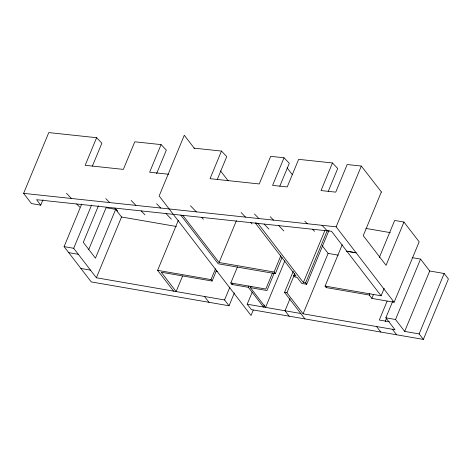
<?xml version="1.0" encoding="UTF-8"?>
<svg xmlns="http://www.w3.org/2000/svg" width="472" height="472" viewBox="0 0 472 472"><rect width="100%" height="100%" fill="white"/><g stroke="black" fill="none" stroke-linecap="round" stroke-linejoin="round"><path stroke-width="0.71" d="M42.976 199.756L40.739 205.161L31.441 203.55L23.6 193.355L48.775 132.585L96.601 137.706L101.869 143.217L92.388 166.103M96.601 137.706L85.166 165.306L123.351 169.395L134.785 141.795L161.07 144.609L166.345 150.12L156.586 173.684M234.348 292.953L229.038 305.773L91.226 281.914L64.092 246.62L81.715 204.075M229.038 305.773L224.566 299.956L96.365 277.76L73.697 248.284L91.597 205.066M98.459 205.745L83.296 242.348L95.462 258.172L115.675 209.367L106.07 207.704L88.659 249.729M96.365 277.76L121.534 216.99L115.675 209.367M161.07 144.609L149.642 172.209L168.634 174.245M173.584 291.13L157.613 270.35L178.31 220.383M193.898 148.125L221.474 151.075L210.046 178.681L259.246 183.95L270.68 156.35L284.026 157.778L289.301 163.288L279.813 186.18M217.267 179.484L226.749 156.592L221.474 151.075M182.558 276.037L176.127 291.572L161.259 272.232L212.117 281.035L216.589 270.232M212.117 281.035L211.008 279.595L215.486 268.792M282.055 257.464L275.341 273.671L274.084 272.031L219.085 262.509L236.425 220.642M264.391 305.018L263.547 307.048L248.378 287.318L231.947 284.468L230.802 282.976L237.51 266.774M224.566 299.956L229.876 287.141M284.026 157.778L272.592 185.378L287.224 186.947L298.658 159.341L332.459 162.964L337.734 168.48L328.252 191.367M231.947 284.468L232.507 283.117M248.378 287.318L248.939 285.967M284.876 260.804L265.571 307.396L250.408 287.666L250.962 286.315M412.257 257.653L420.552 259.093L429.703 270.993L444.17 273.495L448.4 278.999L423.372 339.415L251.369 309.638L247.198 304.216L252.237 292.062M253.269 310.086L251.033 315.485L159.147 195.963L184.292 135.252L194.6 148.662M272.545 272.84L265.83 289.041L230.802 282.976M274.084 272.031L280.799 255.824M274.256 272.981L266.981 290.534L250.408 287.666M332.459 162.964L321.025 190.564L335.745 192.145L347.174 164.539L361.328 166.055L381.506 192.08M304.924 318.913L284.527 292.375L293.242 271.329M329.043 230.265L306.67 284.286L301.773 283.442L297.1 277.365L294.864 276.975L293.826 275.624L294.664 273.601M392.598 301.537L385.848 317.833L394.999 329.733L303.095 313.821L286.929 292.793L294.799 273.784M290.038 298.617L285.011 310.759L289.183 316.187M306.67 284.286L305.608 282.905L303.36 282.516L324.895 230.525M305.608 282.905L327.426 230.236M379.27 257.612L394.663 220.448L403.967 222.058L419.166 241.835L394.138 302.251L336.152 226.831L361.328 166.055M303.095 313.821L328.123 253.405L322.282 245.812M394.138 302.251L371.842 298.392L369.263 295.029L326.223 287.578L325.078 286.085L342.229 244.679M326.223 287.578L326.783 286.221M381.311 192.045L363.251 235.64L386.055 265.299L403.967 222.058M369.263 295.029L369.824 293.672M371.842 298.392L373.529 294.316M325.078 286.085L381.111 295.791L384.202 288.321M387.111 301.165L379.299 320.034L389.353 321.774M385.205 321.497L386.597 318.128M423.372 339.415L419.142 333.916L404.675 331.409L395.524 319.509L420.552 259.093M404.675 331.409L429.703 270.993M419.142 333.916L444.17 273.495M23.6 193.355L336.152 226.831M346.849 251.228L356.136 252.815L346.743 251.192M365.906 228.407L390.332 232.637M121.534 216.99L176.386 226.483M328.123 253.405L338.212 255.151M293.826 275.624L296.062 276.014L255.258 222.937L257.907 223.398L303.36 282.516M275.341 273.671L218.206 263.777L180.811 215.138M215.857 270.975L217.291 271.223M64.092 246.62L73.697 248.284M68.735 252.656L78.34 254.32M157.613 270.35L211.008 279.595M284.527 292.375L286.929 292.793M385.848 317.833L395.524 319.509M80.895 268.474L90.5 270.137M247.198 304.216L300.752 313.485M322.004 225.315L327.279 230.832M304.847 221.185L307.284 223.74M312.558 229.25L314.541 231.327M270.232 216.713L273.483 220.117M278.757 225.634L283.808 230.914M254.491 213.987L258.851 218.548M264.125 224.064L268.952 229.109M241.092 212.5L245.511 217.12M250.779 222.637L252.03 223.94M190.517 205.798L196.305 211.851M201.573 217.362L203.385 219.256M156.627 203.745L160.74 208.04M166.014 213.556L171.365 219.155M131.186 200.452L135.901 205.385M141.169 210.895L144.963 214.86M105.852 198.629L109.61 202.565M114.885 208.081L117.711 211.037M66.487 193.308L71.431 198.476M76.7 203.987L79.733 207.161M287.088 167.843L292.439 174.799M381.111 295.791L331.515 231.286L36.586 199.691L40.739 205.161M392.397 329.285L396.627 334.79M376.597 326.547L380.833 332.052M220.536 170.882L228.147 180.782M182.835 215.356L219.085 262.509M204.523 296.487L208.996 302.304"/></g></svg>
